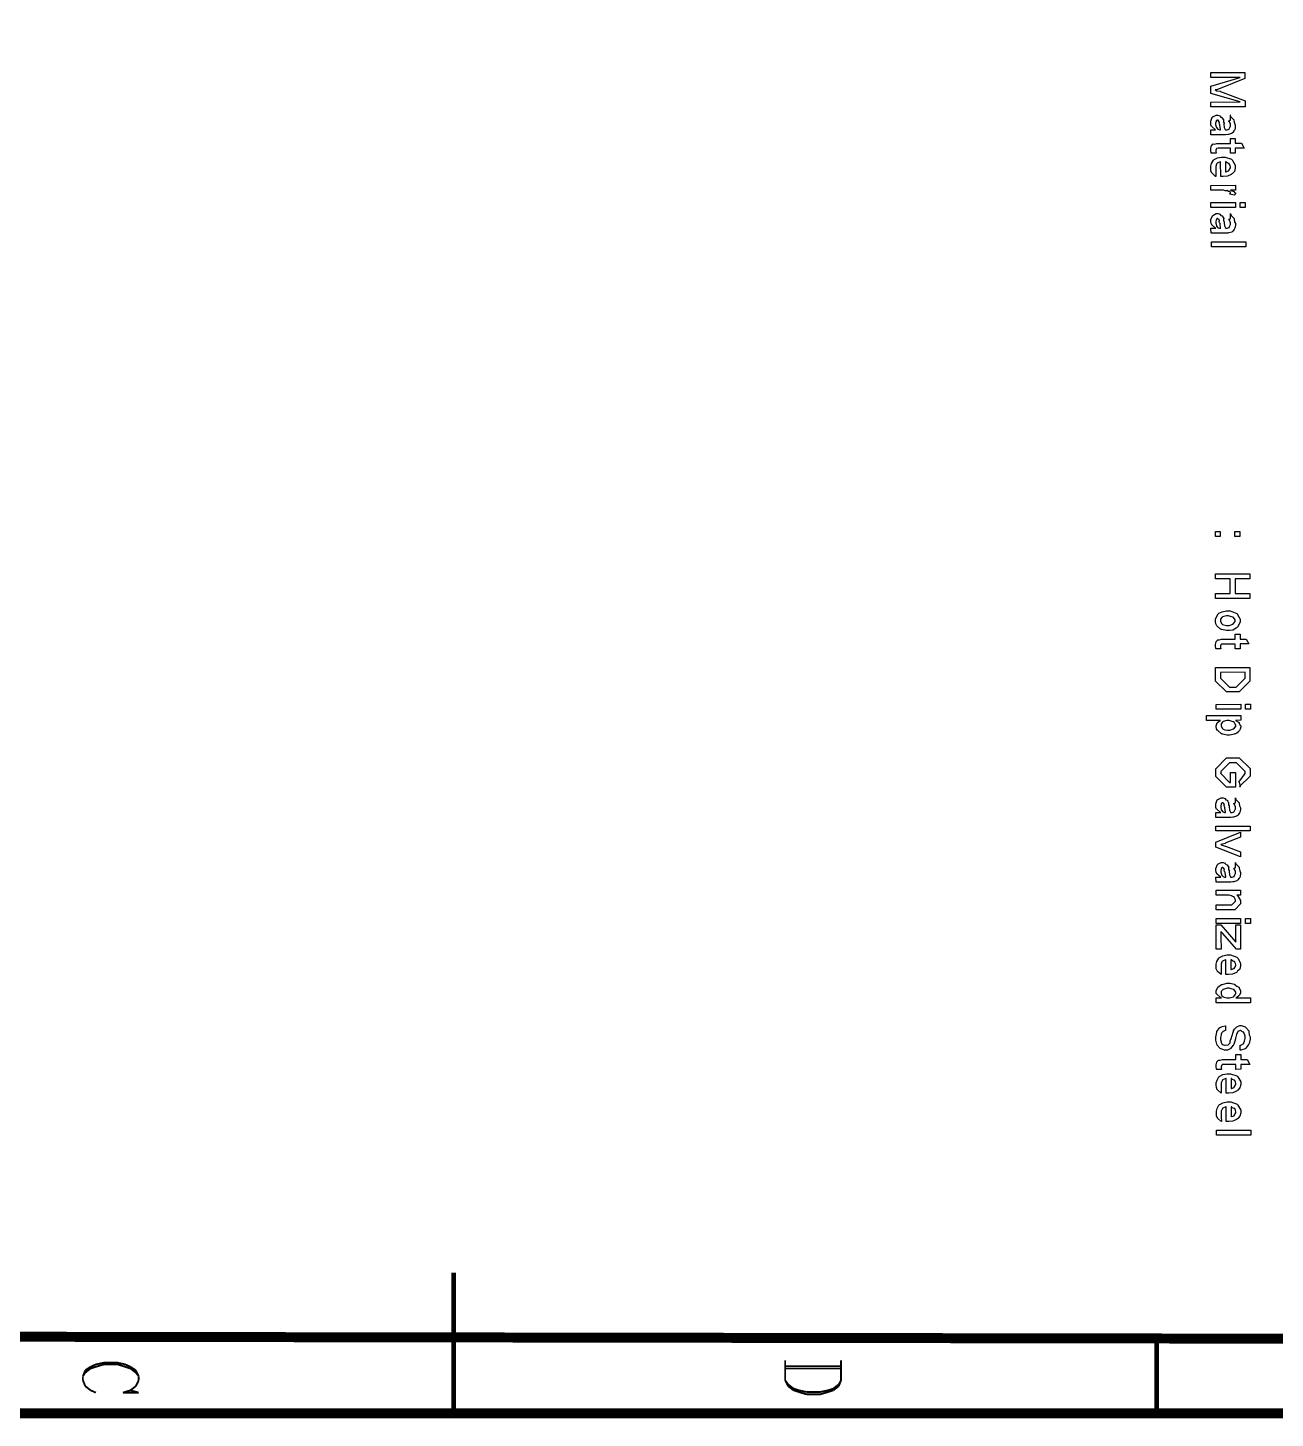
# Model space of a CAD drawing. Extents: x 0.1 to 11.6, y 0.3 to 16.3.
# Drawn here: x 4.637 to 8.174, y 0.284 to 4.228 of the extents above; entities that cross this region are included whole.
import ezdxf

# ---------------------------------------------------------------- set-up
doc = ezdxf.new("R2010")
doc.units = 0
doc.header["$MEASUREMENT"] = 0

msp = doc.modelspace()

# ---------------------------------------------------------------- linework, layer by layer
at = {"color": 0, "const_width": 0.005208}
msp.add_lwpolyline([(0.126682, 16.24), (11.565, 16.24), (11.565, 0.29834), (0.126682, 0.29834), (0.126682, 16.24)], close=True, dxfattribs=at)
at = {"color": 0}
for points in [[(7.99154, 4.10107), (8.08876, 4.10129), (8.08876, 4.08415), (8.01844, 4.05658), (8.016, 4.05539), (8.00814, 4.05279), (8.00467, 4.05268), (8.0039, 4.05246), (8.00379, 4.05203), (8.009, 4.04975), (8.01801, 4.04844), (8.01975, 4.0479), (8.08897, 4.02121), (8.08897, 4.00407), (7.99175, 4.00385), (7.99175, 4.01774), (8.07508, 4.01796), (7.99175, 4.04226), (7.99154, 4.06267), (8.07487, 4.0874), (7.99154, 4.08718), (7.99154, 4.10107)], [(8.00564, 3.93896), (8.00433, 3.93972), (7.99533, 3.94786), (7.99479, 3.94874), (7.99403, 3.94879), (7.99214, 3.95296), (7.99175, 3.95828), (7.99175, 3.96001), (7.99175, 3.96386), (7.99588, 3.97456), (7.99675, 3.97543), (7.99718, 3.97558), (8.00678, 3.98063), (8.00999, 3.98063), (8.0121, 3.98063), (8.01779, 3.979), (8.01844, 3.97868), (8.01822, 3.97797), (8.02029, 3.97493), (8.02414, 3.97401), (8.02453, 3.97347), (8.02447, 3.97239), (8.028, 3.96679), (8.02821, 3.9661), (8.02772, 3.9649), (8.02778, 3.96067), (8.02957, 3.95796), (8.02974, 3.95697), (8.02914, 3.95464), (8.03011, 3.94592), (8.03304, 3.93994), (8.03342, 3.93897), (8.03401, 3.93897), (8.03532, 3.93897), (8.03581, 3.93897), (8.03787, 3.93897), (8.04362, 3.94114), (8.04406, 3.94157), (8.04368, 3.942), (8.04731, 3.94965), (8.04731, 3.95221), (8.04731, 3.95469), (8.04476, 3.96164), (8.04428, 3.96218), (8.04378, 3.96213), (8.0421, 3.96371), (8.04628, 3.96653), (8.04731, 3.96675), (8.04731, 3.98064), (8.04725, 3.98064), (8.04801, 3.97635), (8.04883, 3.97586), (8.04969, 3.97456), (8.0574, 3.96718), (8.05794, 3.9661), (8.05761, 3.96403), (8.05903, 3.95742), (8.06119, 3.95253), (8.06119, 3.9509), (8.06119, 3.94862), (8.06054, 3.94179), (8.05903, 3.9381), (8.0586, 3.93724), (8.05746, 3.93571), (8.05408, 3.93104), (8.05231, 3.92958), (8.05165, 3.92919), (8.05057, 3.92844), (8.04226, 3.92589), (8.04124, 3.92572), (8.03993, 3.92557), (8.0339, 3.92507), (8.0319, 3.92508), (8.02083, 3.92508), (8.01644, 3.92507), (8.00651, 3.92508), (8.00325, 3.92507), (8.00043, 3.92508), (7.99408, 3.92508), (7.99197, 3.92507), (7.99175, 3.93897), (7.99522, 3.93897), (8.00304, 3.93897), (8.00564, 3.93896)], [(8.01953, 3.93897), (8.01932, 3.93983), (8.01747, 3.95231), (8.01736, 3.95394), (8.01644, 3.95464), (8.01525, 3.95865), (8.01617, 3.96158), (8.01606, 3.96197), (8.01568, 3.96186), (8.01394, 3.96283), (8.01432, 3.96522), (8.01411, 3.96544), (8.01367, 3.96511), (8.01167, 3.9649), (8.01133, 3.96675), (8.01128, 3.96675), (8.01025, 3.96675), (8.00743, 3.96457), (8.00717, 3.96414), (8.00678, 3.96272), (8.00564, 3.95763), (8.00564, 3.95589), (8.00564, 3.95356), (8.00726, 3.94726), (8.0076, 3.94656), (8.00776, 3.94526), (8.01172, 3.94081), (8.01215, 3.94049), (8.01215, 3.94049), (8.01622, 3.93897), (8.01758, 3.93897), (8.01953, 3.93897)], [(8.00706, 3.87261), (7.99317, 3.87261), (7.99283, 3.87354), (7.99186, 3.88021), (7.99186, 3.88238), (7.99186, 3.88514), (7.99328, 3.89279), (7.9936, 3.89344), (7.99376, 3.8935), (7.99804, 3.8986), (7.99858, 3.89887), (7.99858, 3.89887), (8.00239, 3.89849), (8.00896, 3.90039), (8.01118, 3.90039), (8.04742, 3.90039), (8.04742, 3.91428), (8.06131, 3.9145), (8.06131, 3.90061), (8.0791, 3.90061), (8.08649, 3.88672), (8.06131, 3.88672), (8.06131, 3.87283), (8.04742, 3.87261), (8.04742, 3.8865), (8.01378, 3.8865), (8.01242, 3.8865), (8.00857, 3.88596), (8.00836, 3.88585), (8.00814, 3.88519), (8.00694, 3.88319), (8.0064, 3.88346), (8.0064, 3.88346), (8.00624, 3.88282), (8.00575, 3.87972), (8.00575, 3.87869), (8.00575, 3.87717), (8.00683, 3.87326), (8.00706, 3.87261)], [(8.00586, 3.82004), (8.00608, 3.80658), (8.00493, 3.80697), (7.99631, 3.81478), (7.99567, 3.81592), (7.99474, 3.81624), (7.9924, 3.82238), (7.99197, 3.8304), (7.99197, 3.83306), (7.99197, 3.83567), (7.99414, 3.84337), (7.99935, 3.85281), (8.00087, 3.85411), (8.00163, 3.85487), (8.01058, 3.85904), (8.02214, 3.86171), (8.02604, 3.86171), (8.03256, 3.86171), (8.05057, 3.85542), (8.05208, 3.85411), (8.05322, 3.85232), (8.06142, 3.83838), (8.06142, 3.83371), (8.06142, 3.83057), (8.05886, 3.82113), (8.05306, 3.81526), (8.05143, 3.81396), (8.04943, 3.81201), (8.03885, 3.80713), (8.02713, 3.80615), (8.02322, 3.80615), (8.0224, 3.80615), (8.02056, 3.80615), (8.01997, 3.80615), (8.01975, 3.84782), (8.01861, 3.84776), (8.00993, 3.84397), (8.00933, 3.84326), (8.00846, 3.84179), (8.00586, 3.83529), (8.00586, 3.83306), (8.00586, 3.83111), (8.00586, 3.82671), (8.00586, 3.82525), (8.00586, 3.82394), (8.00586, 3.82101), (8.00586, 3.82004)], [(8.03364, 3.84782), (8.03364, 3.82004), (8.03461, 3.82015), (8.04221, 3.82286), (8.04275, 3.82329), (8.04275, 3.82368), (8.04753, 3.83122), (8.04753, 3.83371), (8.04753, 3.83371), (8.04656, 3.8374), (8.04428, 3.84283), (8.04362, 3.84347), (8.04226, 3.84337), (8.03797, 3.84538), (8.03467, 3.84776), (8.03364, 3.84782)], [(7.99208, 3.78142), (8.06153, 3.78163), (8.06153, 3.76774), (8.04764, 3.76753), (8.04904, 3.76719), (8.05826, 3.76417), (8.05871, 3.76383), (8.05843, 3.76329), (8.0594, 3.76079), (8.06153, 3.76031), (8.06153, 3.76015), (8.06153, 3.75857), (8.05914, 3.75439), (8.05869, 3.75385), (8.04503, 3.75646), (8.04503, 3.75646), (8.04764, 3.75956), (8.04764, 3.76058), (8.04764, 3.76058), (8.04579, 3.76383), (8.04546, 3.76406), (8.0446, 3.76367), (8.04135, 3.76417), (8.03993, 3.76633), (8.03939, 3.76644), (8.03803, 3.76563), (8.03244, 3.76568), (8.02789, 3.76753), (8.02636, 3.76753), (7.99208, 3.76753), (7.99208, 3.78142)], [(7.99218, 3.73269), (8.06164, 3.73292), (8.06163, 3.71903), (7.99219, 3.71881), (7.99218, 3.73269)], [(8.07553, 3.73292), (8.0894, 3.73292), (8.0894, 3.71903), (8.07553, 3.71903), (8.07553, 3.73292)], [(8.00612, 3.6595), (8.00483, 3.66026), (7.99582, 3.6684), (7.99528, 3.66928), (7.99451, 3.66932), (7.99262, 3.6735), (7.99224, 3.67882), (7.99224, 3.68056), (7.99224, 3.6844), (7.99636, 3.6951), (7.99724, 3.69596), (7.99767, 3.69613), (8.00726, 3.70117), (8.01047, 3.70117), (8.01258, 3.70117), (8.01828, 3.69954), (8.01893, 3.69922), (8.01872, 3.69851), (8.02078, 3.69547), (8.02463, 3.69456), (8.02501, 3.69401), (8.02496, 3.69293), (8.02849, 3.68733), (8.02869, 3.68664), (8.02821, 3.68544), (8.02826, 3.68121), (8.03006, 3.6785), (8.03022, 3.67751), (8.02962, 3.67518), (8.0306, 3.66644), (8.03353, 3.66049), (8.0339, 3.6595), (8.0345, 3.6595), (8.03581, 3.6595), (8.03629, 3.6595), (8.03836, 3.6595), (8.04411, 3.66168), (8.04454, 3.66211), (8.04417, 3.66254), (8.04779, 3.67019), (8.04779, 3.67275), (8.04779, 3.67524), (8.04525, 3.68218), (8.04476, 3.68272), (8.04426, 3.68267), (8.04258, 3.68425), (8.04676, 3.68707), (8.04779, 3.68728), (8.04779, 3.70117), (8.04774, 3.70117), (8.0485, 3.69689), (8.04932, 3.6964), (8.05018, 3.6951), (8.05789, 3.68772), (8.05843, 3.68664), (8.05811, 3.68457), (8.05951, 3.67796), (8.06168, 3.67307), (8.06168, 3.67144), (8.06168, 3.66917), (8.06103, 3.66233), (8.05951, 3.65864), (8.05908, 3.65776), (8.05794, 3.65625), (8.05458, 3.65158), (8.05279, 3.65012), (8.05214, 3.64974), (8.05106, 3.64899), (8.04275, 3.64643), (8.04172, 3.64626), (8.04042, 3.64611), (8.0344, 3.64561), (8.03239, 3.64561), (8.02132, 3.64561), (8.01693, 3.64561), (8.007, 3.64561), (8.00374, 3.64561), (8.00092, 3.64561), (7.99457, 3.64561), (7.99246, 3.64561), (7.99224, 3.6595), (7.99571, 3.6595), (8.00353, 3.6595), (8.00612, 3.6595)], [(8.02001, 3.6595), (8.01981, 3.66037), (8.01796, 3.67285), (8.01785, 3.67449), (8.01693, 3.67518), (8.01574, 3.67919), (8.01665, 3.68213), (8.01654, 3.68251), (8.01617, 3.6824), (8.01443, 3.68338), (8.01481, 3.68576), (8.0146, 3.68599), (8.01415, 3.68565), (8.01215, 3.68544), (8.01183, 3.68728), (8.01178, 3.68728), (8.01074, 3.68728), (8.00792, 3.68511), (8.00765, 3.68468), (8.00726, 3.68326), (8.00612, 3.67817), (8.00612, 3.67643), (8.00612, 3.6741), (8.00775, 3.66781), (8.00808, 3.6671), (8.00825, 3.66581), (8.01221, 3.66135), (8.01264, 3.66103), (8.01264, 3.66103), (8.01671, 3.6595), (8.01807, 3.6595), (8.02001, 3.6595)], [(7.99382, 3.62088), (8.09104, 3.6211), (8.09104, 3.60721), (7.99382, 3.60699), (7.99382, 3.62088)], [(8.00489, 2.79943), (8.01878, 2.79943), (8.01878, 2.78554), (8.00489, 2.78554), (8.00489, 2.79943)], [(8.06044, 2.79943), (8.07433, 2.79964), (8.07433, 2.78575), (8.06044, 2.78554), (8.06044, 2.79943)], [(8.0051, 2.67904), (8.10232, 2.67925), (8.10232, 2.66536), (8.06065, 2.66515), (8.06087, 2.62349), (8.10254, 2.62369), (8.10254, 2.60981), (8.00532, 2.6096), (8.00532, 2.62349), (8.04699, 2.62349), (8.04676, 2.66515), (8.0051, 2.66515), (8.0051, 2.67904)], [(8.03999, 2.57437), (8.04682, 2.57437), (8.06581, 2.56679), (8.06733, 2.56526), (8.06797, 2.56364), (8.07471, 2.55106), (8.07471, 2.54682), (8.07471, 2.54183), (8.06728, 2.52815), (8.06581, 2.52686), (8.06392, 2.52485), (8.05453, 2.51986), (8.04443, 2.51883), (8.04107, 2.51882), (8.03603, 2.51883), (8.02208, 2.52175), (8.02089, 2.52229), (8.01947, 2.52262), (8.01004, 2.53119), (8.00939, 2.53228), (8.00851, 2.53228), (8.00575, 2.53749), (8.00526, 2.54432), (8.00526, 2.5466), (8.00526, 2.55165), (8.01264, 2.56549), (8.01417, 2.56679), (8.01486, 2.56754), (8.02393, 2.57172), (8.03597, 2.57437), (8.03999, 2.57437)], [(8.03999, 2.56049), (8.03608, 2.56049), (8.02522, 2.55724), (8.02436, 2.55658), (8.02317, 2.55524), (8.01981, 2.55094), (8.01915, 2.54769), (8.01915, 2.5466), (8.01915, 2.54411), (8.02349, 2.53728), (8.02436, 2.53662), (8.02479, 2.53564), (8.03651, 2.53271), (8.04042, 2.53271), (8.04422, 2.53271), (8.05474, 2.53618), (8.05561, 2.53683), (8.05572, 2.53717), (8.06082, 2.54428), (8.06082, 2.5466), (8.06082, 2.5491), (8.05647, 2.55593), (8.05561, 2.55658), (8.05399, 2.55643), (8.04796, 2.55832), (8.04194, 2.56049), (8.03999, 2.56049)], [(8.02056, 2.46636), (8.00667, 2.46636), (8.00635, 2.46729), (8.00538, 2.47396), (8.00538, 2.47613), (8.00538, 2.47889), (8.00678, 2.48654), (8.00711, 2.48719), (8.00726, 2.48725), (8.01156, 2.49235), (8.0121, 2.49262), (8.0121, 2.49262), (8.01589, 2.49224), (8.02246, 2.49414), (8.02468, 2.49414), (8.06093, 2.49414), (8.06093, 2.50803), (8.07482, 2.50825), (8.07482, 2.49436), (8.09261, 2.49436), (8.09999, 2.48047), (8.07482, 2.48047), (8.07482, 2.46658), (8.06093, 2.46636), (8.06093, 2.48025), (8.02729, 2.48025), (8.02593, 2.48025), (8.02208, 2.47971), (8.02186, 2.4796), (8.02165, 2.47894), (8.02046, 2.47694), (8.01992, 2.47721), (8.01992, 2.47721), (8.01975, 2.47657), (8.01926, 2.47347), (8.01926, 2.47244), (8.01926, 2.47092), (8.02035, 2.46701), (8.02056, 2.46636)], [(8.00553, 2.41385), (8.10275, 2.41406), (8.10275, 2.38519), (8.10275, 2.37522), (8.07238, 2.34463), (8.05479, 2.3444), (8.03635, 2.3444), (8.00553, 2.375), (8.00553, 2.38346), (8.00553, 2.41385)], [(8.01942, 2.39996), (8.01942, 2.38411), (8.01942, 2.38325), (8.0446, 2.35829), (8.05501, 2.35829), (8.06413, 2.35829), (8.08886, 2.38346), (8.08886, 2.38456), (8.08886, 2.40018), (8.01942, 2.39996)], [(8.00717, 2.30919), (8.07661, 2.3094), (8.07661, 2.29551), (8.00717, 2.29531), (8.00717, 2.30919)], [(8.0905, 2.3094), (8.10439, 2.3094), (8.10439, 2.29551), (8.0905, 2.29551), (8.0905, 2.3094)], [(7.97943, 2.27767), (8.07665, 2.27789), (8.07665, 2.264), (8.06168, 2.26378), (8.06185, 2.26324), (8.0721, 2.25726), (8.07275, 2.25663), (8.07254, 2.25543), (8.07437, 2.25146), (8.07665, 2.24821), (8.07665, 2.24707), (8.07665, 2.24501), (8.07553, 2.23872), (8.07303, 2.23481), (8.07232, 2.23383), (8.0709, 2.23204), (8.06597, 2.22732), (8.06147, 2.22564), (8.06017, 2.22515), (8.05789, 2.22439), (8.05029, 2.2225), (8.04449, 2.22211), (8.04258, 2.22211), (8.03797, 2.22211), (8.0255, 2.22483), (8.02414, 2.22538), (8.02251, 2.22564), (8.01232, 2.23389), (8.01156, 2.23492), (8.01064, 2.23492), (8.00775, 2.23981), (8.00721, 2.2461), (8.00721, 2.24815), (8.00721, 2.24815), (8.0101, 2.25663), (8.01068, 2.25726), (8.01101, 2.25732), (8.01888, 2.26335), (8.01981, 2.26378), (7.97943, 2.26378), (7.97943, 2.27767)], [(8.0415, 2.26378), (8.03765, 2.26378), (8.0269, 2.26053), (8.0261, 2.25987), (8.02496, 2.25851), (8.02171, 2.25418), (8.0211, 2.25114), (8.0211, 2.25011), (8.0211, 2.24761), (8.02522, 2.24083), (8.0261, 2.24013), (8.02653, 2.2391), (8.03207, 2.23654), (8.03961, 2.236), (8.04215, 2.236), (8.04601, 2.236), (8.05669, 2.23947), (8.05757, 2.24013), (8.05767, 2.24046), (8.06278, 2.2474), (8.06276, 2.24968), (8.06276, 2.24968), (8.06136, 2.25331), (8.05821, 2.25896), (8.05735, 2.25965), (8.05572, 2.25956), (8.04958, 2.26156), (8.04351, 2.26378), (8.0415, 2.26378)], [(8.04764, 2.11561), (8.06153, 2.11561), (8.06174, 2.07394), (8.03678, 2.07394), (8.00618, 2.10454), (8.00597, 2.11128), (8.00597, 2.12668), (8.03657, 2.15728), (8.05414, 2.15728), (8.0726, 2.1575), (8.10319, 2.1269), (8.10319, 2.11258), (8.1034, 2.10519), (8.07281, 2.07568), (8.0765, 2.07568), (8.07324, 2.08849), (8.0715, 2.08849), (8.08931, 2.11344), (8.08931, 2.11279), (8.08931, 2.11865), (8.06435, 2.14339), (8.05458, 2.14339), (8.04482, 2.14339), (8.01986, 2.11843), (8.01986, 2.11236), (8.01986, 2.11279), (8.04503, 2.08783), (8.04785, 2.08783), (8.04764, 2.11561)], [(8.02007, 2.00239), (8.01878, 2.00314), (8.00976, 2.01129), (8.00922, 2.01215), (8.00846, 2.01221), (8.00657, 2.01639), (8.00618, 2.02169), (8.00618, 2.02343), (8.00618, 2.02729), (8.01031, 2.03797), (8.01118, 2.03885), (8.01161, 2.03901), (8.02121, 2.04406), (8.02442, 2.04406), (8.02653, 2.04406), (8.03222, 2.04243), (8.03288, 2.0421), (8.03267, 2.04139), (8.03472, 2.03836), (8.03857, 2.03743), (8.03896, 2.03689), (8.0389, 2.03581), (8.04243, 2.03022), (8.04264, 2.02951), (8.04215, 2.02832), (8.04221, 2.02408), (8.044, 2.02138), (8.04417, 2.0204), (8.04357, 2.01807), (8.04454, 2.00933), (8.04747, 2.00336), (8.04785, 2.00239), (8.04844, 2.00239), (8.04975, 2.00239), (8.05024, 2.00239), (8.05231, 2.00239), (8.05806, 2.00456), (8.05849, 2.00499), (8.05811, 2.00543), (8.06174, 2.01307), (8.06174, 2.01563), (8.06174, 2.01812), (8.05919, 2.02507), (8.05869, 2.02561), (8.05821, 2.02556), (8.05653, 2.02713), (8.06071, 2.02994), (8.06174, 2.03017), (8.06174, 2.04406), (8.06168, 2.04406), (8.06244, 2.03976), (8.06326, 2.03928), (8.06413, 2.03797), (8.07183, 2.0306), (8.07238, 2.02951), (8.07204, 2.02744), (8.07346, 2.02083), (8.07563, 2.01594), (8.07563, 2.01432), (8.07563, 2.01204), (8.07497, 2.00521), (8.07346, 2.00151), (8.07303, 2.00065), (8.07189, 1.99912), (8.06851, 1.99447), (8.06674, 1.993), (8.06608, 1.99262), (8.065, 1.99186), (8.05669, 1.98931), (8.05567, 1.98915), (8.05436, 1.98899), (8.04833, 1.9885), (8.04633, 1.9885), (8.03526, 1.9885), (8.03088, 1.9885), (8.02094, 1.9885), (8.01768, 1.9885), (8.01486, 1.9885), (8.00851, 1.9885), (8.0064, 1.9885), (8.00618, 2.00239), (8.00965, 2.00239), (8.01747, 2.00239), (8.02007, 2.00239)], [(8.03396, 2.00239), (8.03375, 2.00325), (8.0319, 2.01574), (8.03179, 2.01736), (8.03088, 2.01807), (8.02968, 2.02208), (8.0306, 2.02501), (8.03049, 2.02539), (8.03011, 2.02528), (8.02838, 2.02626), (8.02875, 2.02864), (8.02854, 2.02886), (8.0281, 2.02854), (8.0261, 2.02832), (8.02576, 2.03017), (8.02572, 2.03017), (8.02468, 2.03017), (8.02186, 2.028), (8.0216, 2.02756), (8.02121, 2.02615), (8.02007, 2.02106), (8.02007, 2.01932), (8.02007, 2.01699), (8.02169, 2.01068), (8.02203, 2.00999), (8.02219, 2.00868), (8.02615, 2.00424), (8.02658, 2.0039), (8.02658, 2.0039), (8.03065, 2.00239), (8.03201, 2.00239), (8.03396, 2.00239)], [(8.00629, 1.96376), (8.10351, 1.96397), (8.10351, 1.95008), (8.00629, 1.94988), (8.00629, 1.96376)], [(8.00635, 1.91857), (8.07579, 1.94635), (8.07579, 1.93246), (8.03412, 1.91618), (8.03299, 1.91476), (8.02143, 1.91178), (8.02024, 1.9114), (8.0211, 1.91054), (8.03217, 1.90717), (8.03347, 1.90662), (8.07579, 1.89079), (8.07601, 1.8769), (8.00635, 1.9036), (8.00635, 1.91857)], [(8.0204, 1.8189), (8.0191, 1.81967), (8.0101, 1.82781), (8.00954, 1.82867), (8.00879, 1.82872), (8.00689, 1.8329), (8.00651, 1.83822), (8.00651, 1.83996), (8.00651, 1.84381), (8.01064, 1.85449), (8.0115, 1.85536), (8.01193, 1.85553), (8.02154, 1.86057), (8.02474, 1.86057), (8.02686, 1.86057), (8.03256, 1.85894), (8.03321, 1.85861), (8.03299, 1.85792), (8.03504, 1.85487), (8.0389, 1.85394), (8.03928, 1.8534), (8.03922, 1.85232), (8.04275, 1.84674), (8.04297, 1.84603), (8.04249, 1.84483), (8.04253, 1.84061), (8.04432, 1.83789), (8.04449, 1.83692), (8.04389, 1.83458), (8.04486, 1.82585), (8.04779, 1.81988), (8.04818, 1.8189), (8.04878, 1.8189), (8.05007, 1.8189), (8.05057, 1.8189), (8.05263, 1.8189), (8.05838, 1.82107), (8.05881, 1.82151), (8.05843, 1.82194), (8.06207, 1.82958), (8.06207, 1.83214), (8.06207, 1.83464), (8.05951, 1.84158), (8.05903, 1.84212), (8.05854, 1.84207), (8.05686, 1.84364), (8.06103, 1.84646), (8.06207, 1.84668), (8.06207, 1.86057), (8.06201, 1.86057), (8.06276, 1.85628), (8.06358, 1.85579), (8.06446, 1.85449), (8.07215, 1.84711), (8.07269, 1.84603), (8.07238, 1.84397), (8.07378, 1.83735), (8.07596, 1.83247), (8.07596, 1.83083), (8.07596, 1.82856), (8.07531, 1.82172), (8.07378, 1.81803), (8.07335, 1.81717), (8.07221, 1.81565), (8.06885, 1.81099), (8.06706, 1.80951), (8.0664, 1.80914), (8.06532, 1.80838), (8.05701, 1.80583), (8.05599, 1.80567), (8.05469, 1.8055), (8.04867, 1.80501), (8.04665, 1.80501), (8.0356, 1.80501), (8.03119, 1.80501), (8.02126, 1.80501), (8.01801, 1.80501), (8.01519, 1.80501), (8.00885, 1.80501), (8.00672, 1.80501), (8.00651, 1.8189), (8.00999, 1.8189), (8.01779, 1.8189), (8.0204, 1.8189)], [(8.03429, 1.8189), (8.03407, 1.81976), (8.03222, 1.83225), (8.03211, 1.83388), (8.03119, 1.83458), (8.03, 1.8386), (8.03093, 1.84153), (8.03082, 1.8419), (8.03043, 1.84179), (8.02869, 1.84278), (8.02908, 1.84517), (8.02886, 1.84538), (8.02843, 1.84506), (8.02642, 1.84483), (8.0261, 1.84668), (8.02604, 1.84668), (8.02501, 1.84668), (8.02219, 1.84451), (8.02192, 1.84408), (8.02154, 1.84267), (8.0204, 1.83757), (8.0204, 1.83583), (8.0204, 1.8335), (8.02203, 1.82721), (8.02235, 1.8265), (8.02251, 1.82519), (8.02647, 1.82075), (8.0269, 1.82042), (8.0269, 1.82042), (8.03097, 1.8189), (8.03233, 1.8189), (8.03429, 1.8189)], [(8.00662, 1.78174), (8.07607, 1.78196), (8.07607, 1.76807), (8.06586, 1.76785), (8.06722, 1.76676), (8.07607, 1.75261), (8.07607, 1.74789), (8.07607, 1.74311), (8.05957, 1.72618), (8.0485, 1.72618), (8.00683, 1.72618), (8.00662, 1.74007), (8.04525, 1.74007), (8.05111, 1.74007), (8.06218, 1.75114), (8.06218, 1.75222), (8.06218, 1.75499), (8.05854, 1.76253), (8.05783, 1.76329), (8.05632, 1.76329), (8.05029, 1.76557), (8.04357, 1.76785), (8.04135, 1.76785), (8.00662, 1.76785), (8.00662, 1.78174)], [(8.00678, 1.7015), (8.07622, 1.70172), (8.07622, 1.68782), (8.00678, 1.68761), (8.00678, 1.7015)], [(8.09011, 1.70172), (8.104, 1.70172), (8.104, 1.68783), (8.09011, 1.68782), (8.09011, 1.70172)], [(8.00683, 1.68381), (8.01986, 1.68381), (8.06239, 1.63499), (8.06239, 1.63889), (8.06239, 1.64768), (8.06239, 1.65061), (8.06239, 1.68381), (8.07628, 1.68403), (8.0765, 1.61458), (8.06478, 1.61436), (8.02593, 1.65907), (8.02072, 1.66493), (8.02072, 1.66092), (8.02072, 1.65192), (8.02072, 1.64888), (8.02094, 1.61436), (8.00706, 1.61436), (8.00683, 1.68381)], [(8.02083, 1.55658), (8.02106, 1.54313), (8.01992, 1.54351), (8.01128, 1.55132), (8.01064, 1.55246), (8.00971, 1.55279), (8.00738, 1.55892), (8.00694, 1.56694), (8.00694, 1.56961), (8.00694, 1.57221), (8.00911, 1.57992), (8.01432, 1.58936), (8.01585, 1.59065), (8.0166, 1.59142), (8.02556, 1.5956), (8.03711, 1.59825), (8.04101, 1.59825), (8.04753, 1.59825), (8.06554, 1.59196), (8.06706, 1.59065), (8.06819, 1.58886), (8.07639, 1.57493), (8.07639, 1.57025), (8.07639, 1.56711), (8.07383, 1.55767), (8.06803, 1.55181), (8.0664, 1.55051), (8.0644, 1.54856), (8.05382, 1.54368), (8.0421, 1.54269), (8.03819, 1.54269), (8.03737, 1.54269), (8.03554, 1.54269), (8.03494, 1.54269), (8.03472, 1.58436), (8.03358, 1.58431), (8.0249, 1.58051), (8.02431, 1.57981), (8.02343, 1.57835), (8.02083, 1.57183), (8.02083, 1.56961), (8.02083, 1.56765), (8.02083, 1.56326), (8.02083, 1.56179), (8.02083, 1.56049), (8.02083, 1.55757), (8.02083, 1.55658)], [(8.04861, 1.58436), (8.04861, 1.55658), (8.04958, 1.55669), (8.05718, 1.5594), (8.05772, 1.55985), (8.05772, 1.56022), (8.0625, 1.56776), (8.0625, 1.57026), (8.0625, 1.57026), (8.06153, 1.57394), (8.05925, 1.57937), (8.0586, 1.58003), (8.05724, 1.57992), (8.05294, 1.58192), (8.04964, 1.58431), (8.04861, 1.58436)], [(8.00711, 1.47635), (8.02186, 1.47635), (8.01932, 1.47732), (8.00711, 1.48899), (8.00711, 1.49283), (8.00711, 1.49604), (8.01068, 1.50467), (8.01144, 1.50564), (8.01178, 1.50651), (8.02229, 1.51421), (8.0236, 1.51475), (8.02468, 1.51443), (8.03754, 1.51801), (8.04183, 1.51801), (8.04633, 1.51801), (8.05849, 1.51568), (8.05985, 1.51519), (8.06022, 1.51378), (8.06554, 1.5101), (8.07146, 1.50726), (8.07221, 1.50629), (8.0721, 1.50515), (8.07656, 1.4961), (8.07656, 1.49306), (8.07656, 1.49061), (8.07329, 1.48406), (8.07264, 1.48329), (8.07129, 1.4821), (8.06706, 1.47851), (8.06386, 1.47678), (8.06287, 1.47635), (8.10433, 1.47657), (8.10454, 1.46268), (8.00732, 1.46246), (8.00711, 1.47635)], [(8.04183, 1.50412), (8.03792, 1.50412), (8.02707, 1.50071), (8.02621, 1.5), (8.02501, 1.49864), (8.02165, 1.49425), (8.021, 1.4911), (8.021, 1.49001), (8.021, 1.48833), (8.02219, 1.48313), (8.02513, 1.48112), (8.02599, 1.48047), (8.02636, 1.47944), (8.03728, 1.47635), (8.04096, 1.47635), (8.04508, 1.47635), (8.05658, 1.47982), (8.05746, 1.48047), (8.05757, 1.48085), (8.06267, 1.48807), (8.06267, 1.49046), (8.06267, 1.49289), (8.05849, 1.49957), (8.05767, 1.50022), (8.0561, 1.50006), (8.05007, 1.50196), (8.04389, 1.50412), (8.04183, 1.50412)], [(8.03364, 1.39757), (8.03364, 1.38368), (8.03288, 1.38357), (8.02653, 1.38108), (8.02604, 1.38064), (8.02518, 1.37956), (8.02268, 1.37608), (8.02171, 1.37364), (8.02149, 1.37283), (8.02106, 1.37174), (8.01975, 1.36377), (8.01975, 1.36111), (8.01975, 1.35856), (8.02083, 1.35167), (8.02106, 1.35091), (8.02115, 1.34945), (8.02453, 1.34456), (8.02496, 1.34418), (8.0249, 1.3438), (8.03043, 1.34201), (8.03233, 1.34201), (8.03233, 1.34201), (8.04036, 1.34294), (8.04101, 1.3431), (8.04101, 1.34321), (8.04656, 1.3489), (8.04688, 1.34983), (8.04688, 1.34983), (8.04688, 1.35455), (8.05051, 1.36344), (8.051, 1.36545), (8.05117, 1.3667), (8.05615, 1.38232), (8.05664, 1.38325), (8.05664, 1.38325), (8.05935, 1.38791), (8.06446, 1.3935), (8.06532, 1.3941), (8.06586, 1.39388), (8.07422, 1.39779), (8.07704, 1.39779), (8.07807, 1.39779), (8.08925, 1.39437), (8.09028, 1.39367), (8.09119, 1.39214), (8.09928, 1.38303), (8.09982, 1.38173), (8.09944, 1.37945), (8.10092, 1.37196), (8.10308, 1.3661), (8.10308, 1.36415), (8.10308, 1.35948), (8.10037, 1.34684), (8.09983, 1.34549), (8.09836, 1.34386), (8.0944, 1.338), (8.09114, 1.33388), (8.09006, 1.33312), (8.08892, 1.33198), (8.07687, 1.3284), (8.07553, 1.32834), (8.07553, 1.34223), (8.07665, 1.34239), (8.08518, 1.34744), (8.08572, 1.34831), (8.08539, 1.34869), (8.08697, 1.354), (8.08919, 1.36133), (8.08919, 1.36371), (8.08919, 1.36757), (8.08593, 1.37831), (8.08529, 1.37912), (8.08393, 1.37918), (8.07986, 1.38157), (8.0771, 1.3839), (8.07617, 1.3839), (8.07531, 1.3839), (8.06885, 1.38102), (8.06836, 1.38043), (8.06728, 1.37896), (8.0644, 1.37299), (8.06278, 1.36523), (8.06228, 1.36285), (8.06168, 1.35992), (8.05707, 1.34418), (8.05664, 1.34332), (8.05524, 1.3419), (8.04807, 1.33247), (8.0471, 1.33181), (8.04514, 1.331), (8.03922, 1.32861), (8.03515, 1.32813), (8.03385, 1.32813), (8.03038, 1.32813), (8.02106, 1.3316), (8.01997, 1.33225), (8.01882, 1.33257), (8.01019, 1.3425), (8.00954, 1.34375), (8.00862, 1.34483), (8.00586, 1.35655), (8.00586, 1.36046), (8.00586, 1.3654), (8.00857, 1.37891), (8.00911, 1.38021), (8.00939, 1.3807), (8.01779, 1.39204), (8.01888, 1.39279), (8.01888, 1.39279), (8.02414, 1.39518), (8.03222, 1.39757), (8.03364, 1.39757)], [(8.02268, 1.27376), (8.00879, 1.27376), (8.00846, 1.27468), (8.00749, 1.28136), (8.00749, 1.28353), (8.00749, 1.28629), (8.0089, 1.29394), (8.00922, 1.29459), (8.00939, 1.29465), (8.01367, 1.29975), (8.01421, 1.30002), (8.01421, 1.30002), (8.01801, 1.29964), (8.02458, 1.30154), (8.02681, 1.30154), (8.06304, 1.30154), (8.06304, 1.31543), (8.07693, 1.31564), (8.07693, 1.30176), (8.09472, 1.30176), (8.10211, 1.28787), (8.07693, 1.28787), (8.07693, 1.27398), (8.06304, 1.27376), (8.06304, 1.28765), (8.0294, 1.28765), (8.02804, 1.28765), (8.02419, 1.28711), (8.02399, 1.287), (8.02376, 1.28635), (8.02257, 1.28434), (8.02203, 1.28461), (8.02203, 1.28461), (8.02186, 1.28396), (8.02138, 1.28087), (8.02138, 1.27984), (8.02138, 1.27832), (8.02246, 1.27441), (8.02268, 1.27376)], [(8.02143, 1.21978), (8.02165, 1.20633), (8.02051, 1.20671), (8.01187, 1.21452), (8.01124, 1.21566), (8.01031, 1.21598), (8.00797, 1.22211), (8.00754, 1.23014), (8.00754, 1.2328), (8.00754, 1.23541), (8.00971, 1.24311), (8.01492, 1.25255), (8.01644, 1.25385), (8.01719, 1.25461), (8.02615, 1.25879), (8.03771, 1.26145), (8.04161, 1.26145), (8.04813, 1.26145), (8.06614, 1.25515), (8.06765, 1.25385), (8.06879, 1.25206), (8.07699, 1.23812), (8.07699, 1.23345), (8.07699, 1.23031), (8.07443, 1.22087), (8.06862, 1.21501), (8.067, 1.2137), (8.065, 1.21175), (8.05442, 1.20687), (8.04269, 1.20589), (8.03879, 1.20589), (8.03797, 1.20589), (8.03614, 1.20589), (8.03554, 1.20589), (8.03532, 1.24756), (8.03418, 1.2475), (8.0255, 1.24371), (8.0249, 1.243), (8.02403, 1.24154), (8.02143, 1.23503), (8.02143, 1.2328), (8.02143, 1.23085), (8.02143, 1.22646), (8.02143, 1.22499), (8.02143, 1.22369), (8.02143, 1.22076), (8.02143, 1.21978)], [(8.04921, 1.24756), (8.04921, 1.21978), (8.05018, 1.21989), (8.05778, 1.2226), (8.05832, 1.22304), (8.05832, 1.22342), (8.0631, 1.23096), (8.0631, 1.23345), (8.0631, 1.23345), (8.06213, 1.23714), (8.05985, 1.24257), (8.05919, 1.24322), (8.05783, 1.24311), (8.05354, 1.24512), (8.05024, 1.2475), (8.04921, 1.24756)], [(8.0216, 1.13948), (8.02181, 1.12603), (8.02067, 1.12641), (8.01204, 1.13422), (8.01139, 1.13536), (8.01047, 1.13569), (8.00814, 1.14182), (8.00771, 1.14985), (8.00771, 1.15251), (8.00771, 1.15511), (8.00988, 1.16281), (8.01508, 1.17225), (8.0166, 1.17356), (8.01736, 1.17432), (8.02632, 1.17849), (8.03787, 1.18115), (8.04178, 1.18115), (8.04829, 1.18115), (8.06629, 1.17486), (8.06782, 1.17356), (8.06896, 1.17177), (8.07715, 1.15782), (8.07715, 1.15316), (8.07715, 1.15001), (8.0746, 1.14057), (8.06879, 1.13471), (8.06717, 1.13341), (8.06515, 1.13145), (8.05458, 1.12657), (8.04286, 1.12559), (8.03896, 1.12559), (8.03814, 1.12559), (8.03629, 1.12559), (8.03569, 1.12559), (8.03549, 1.16726), (8.03435, 1.16721), (8.02567, 1.16341), (8.02507, 1.16271), (8.02419, 1.16124), (8.0216, 1.15473), (8.0216, 1.1525), (8.0216, 1.15055), (8.0216, 1.14616), (8.0216, 1.14469), (8.0216, 1.14339), (8.0216, 1.14046), (8.0216, 1.13948)], [(8.04937, 1.16726), (8.04937, 1.13949), (8.05035, 1.13959), (8.05794, 1.14231), (8.05849, 1.14274), (8.05849, 1.14312), (8.06326, 1.15066), (8.06326, 1.15316), (8.06326, 1.15316), (8.06228, 1.15684), (8.06, 1.16227), (8.05935, 1.16292), (8.058, 1.16282), (8.05371, 1.16482), (8.0504, 1.16721), (8.04937, 1.16726)], [(8.00781, 1.10091), (8.10503, 1.10113), (8.10503, 1.08724), (8.00782, 1.08702), (8.00781, 1.10091)]]:
    msp.add_lwpolyline(points, close=True, dxfattribs=at)
for points, const_width in [([(5.845, 0.29834), (5.845, 0.696669)], 0.013333), ([(11.3083, 0.504992), (0.37169, 0.521647)], 0.028333), ([(5.845, 0.498318), (5.845, 0.29834)], 0.013333), ([(7.83832, 0.498318), (7.83832, 0.29834)], 0.013333), ([(4.83003, 0.436686), (4.815, 0.430012)], 0.005208), ([(4.85335, 0.441678), (4.83003, 0.436686)], 0.005208), ([(4.85335, 0.436686), (4.83003, 0.430012)], 0.005208), ([(4.89165, 0.441678), (4.85335, 0.441678)], 0.005208), ([(4.89165, 0.436686), (4.85335, 0.436686)], 0.005208), ([(4.91336, 0.436686), (4.89165, 0.441678)], 0.005208), ([(4.91336, 0.430012), (4.89165, 0.436686)], 0.005208), ([(4.92833, 0.430012), (4.91336, 0.436686)], 0.005208), ([(6.785, 0.391656), (6.785, 0.448351)], 0.005208), ([(6.94336, 0.43164), (6.785, 0.43164)], 0.005208), ([(6.94336, 0.448351), (6.94336, 0.391656)], 0.005208), ([(4.80003, 0.419976), (4.79335, 0.403321)], 0.005208), ([(4.80003, 0.413357), (4.79335, 0.403321)], 0.005208), ([(4.79335, 0.403321), (4.79335, 0.391656)], 0.005208), ([(4.815, 0.430012), (4.80003, 0.419976)], 0.005208), ([(4.815, 0.425022), (4.80003, 0.413357)], 0.005208), ([(4.83003, 0.430012), (4.815, 0.425022)], 0.005208), ([(4.92833, 0.425022), (4.91336, 0.430012)], 0.005208), ([(4.94336, 0.419976), (4.92833, 0.430012)], 0.005208), ([(4.94336, 0.413357), (4.92833, 0.425022)], 0.005208), ([(4.95167, 0.403321), (4.94336, 0.419976)], 0.005208), ([(4.95167, 0.403321), (4.94336, 0.413357)], 0.005208), ([(4.95167, 0.391656), (4.95167, 0.403321)], 0.005208), ([(6.94336, 0.425022), (6.785, 0.425022)], 0.005208), ([(4.79335, 0.391656), (4.80003, 0.375)], 0.005208), ([(4.80003, 0.375), (4.815, 0.363336)], 0.005208), ([(4.815, 0.363336), (4.83003, 0.356663)], 0.005208), ([(4.92833, 0.363336), (4.90668, 0.356663)], 0.005208), ([(4.90668, 0.356663), (4.95167, 0.356663)], 0.005208), ([(4.92833, 0.363336), (4.94336, 0.375)], 0.005208), ([(4.95167, 0.356663), (4.92833, 0.363336)], 0.005208), ([(4.94336, 0.375), (4.95167, 0.391656)], 0.005208), ([(6.79335, 0.375), (6.785, 0.391656)], 0.005208), ([(6.79335, 0.379992), (6.785, 0.391656)], 0.005208), ([(6.80832, 0.368326), (6.79335, 0.379992)], 0.005208), ([(6.80832, 0.363336), (6.79335, 0.375)], 0.005208), ([(6.82335, 0.363336), (6.80832, 0.368326)], 0.005208), ([(6.82335, 0.358344), (6.80832, 0.363336)], 0.005208), ([(6.84668, 0.358344), (6.82335, 0.363336)], 0.005208), ([(6.84668, 0.351671), (6.82335, 0.358344)], 0.005208), ([(6.88336, 0.358344), (6.84668, 0.358344)], 0.005208), ([(6.90668, 0.363336), (6.88336, 0.358344)], 0.005208), ([(6.90668, 0.358344), (6.88336, 0.351671)], 0.005208), ([(6.92165, 0.368326), (6.90668, 0.363336)], 0.005208), ([(6.92165, 0.363336), (6.90668, 0.358344)], 0.005208), ([(6.93668, 0.379992), (6.92165, 0.368326)], 0.005208), ([(6.93668, 0.375), (6.92165, 0.363336)], 0.005208), ([(6.94336, 0.391656), (6.93668, 0.375)], 0.005208), ([(6.94336, 0.391656), (6.93668, 0.379992)], 0.005208), ([(6.88336, 0.351671), (6.84668, 0.351671)], 0.005208), ([(11.565, 0.29834), (0.126682, 0.29834)], 0.028333)]:
    msp.add_lwpolyline(points, dxfattribs=dict(at, const_width=const_width))

doc.saveas('drawing.dxf')
